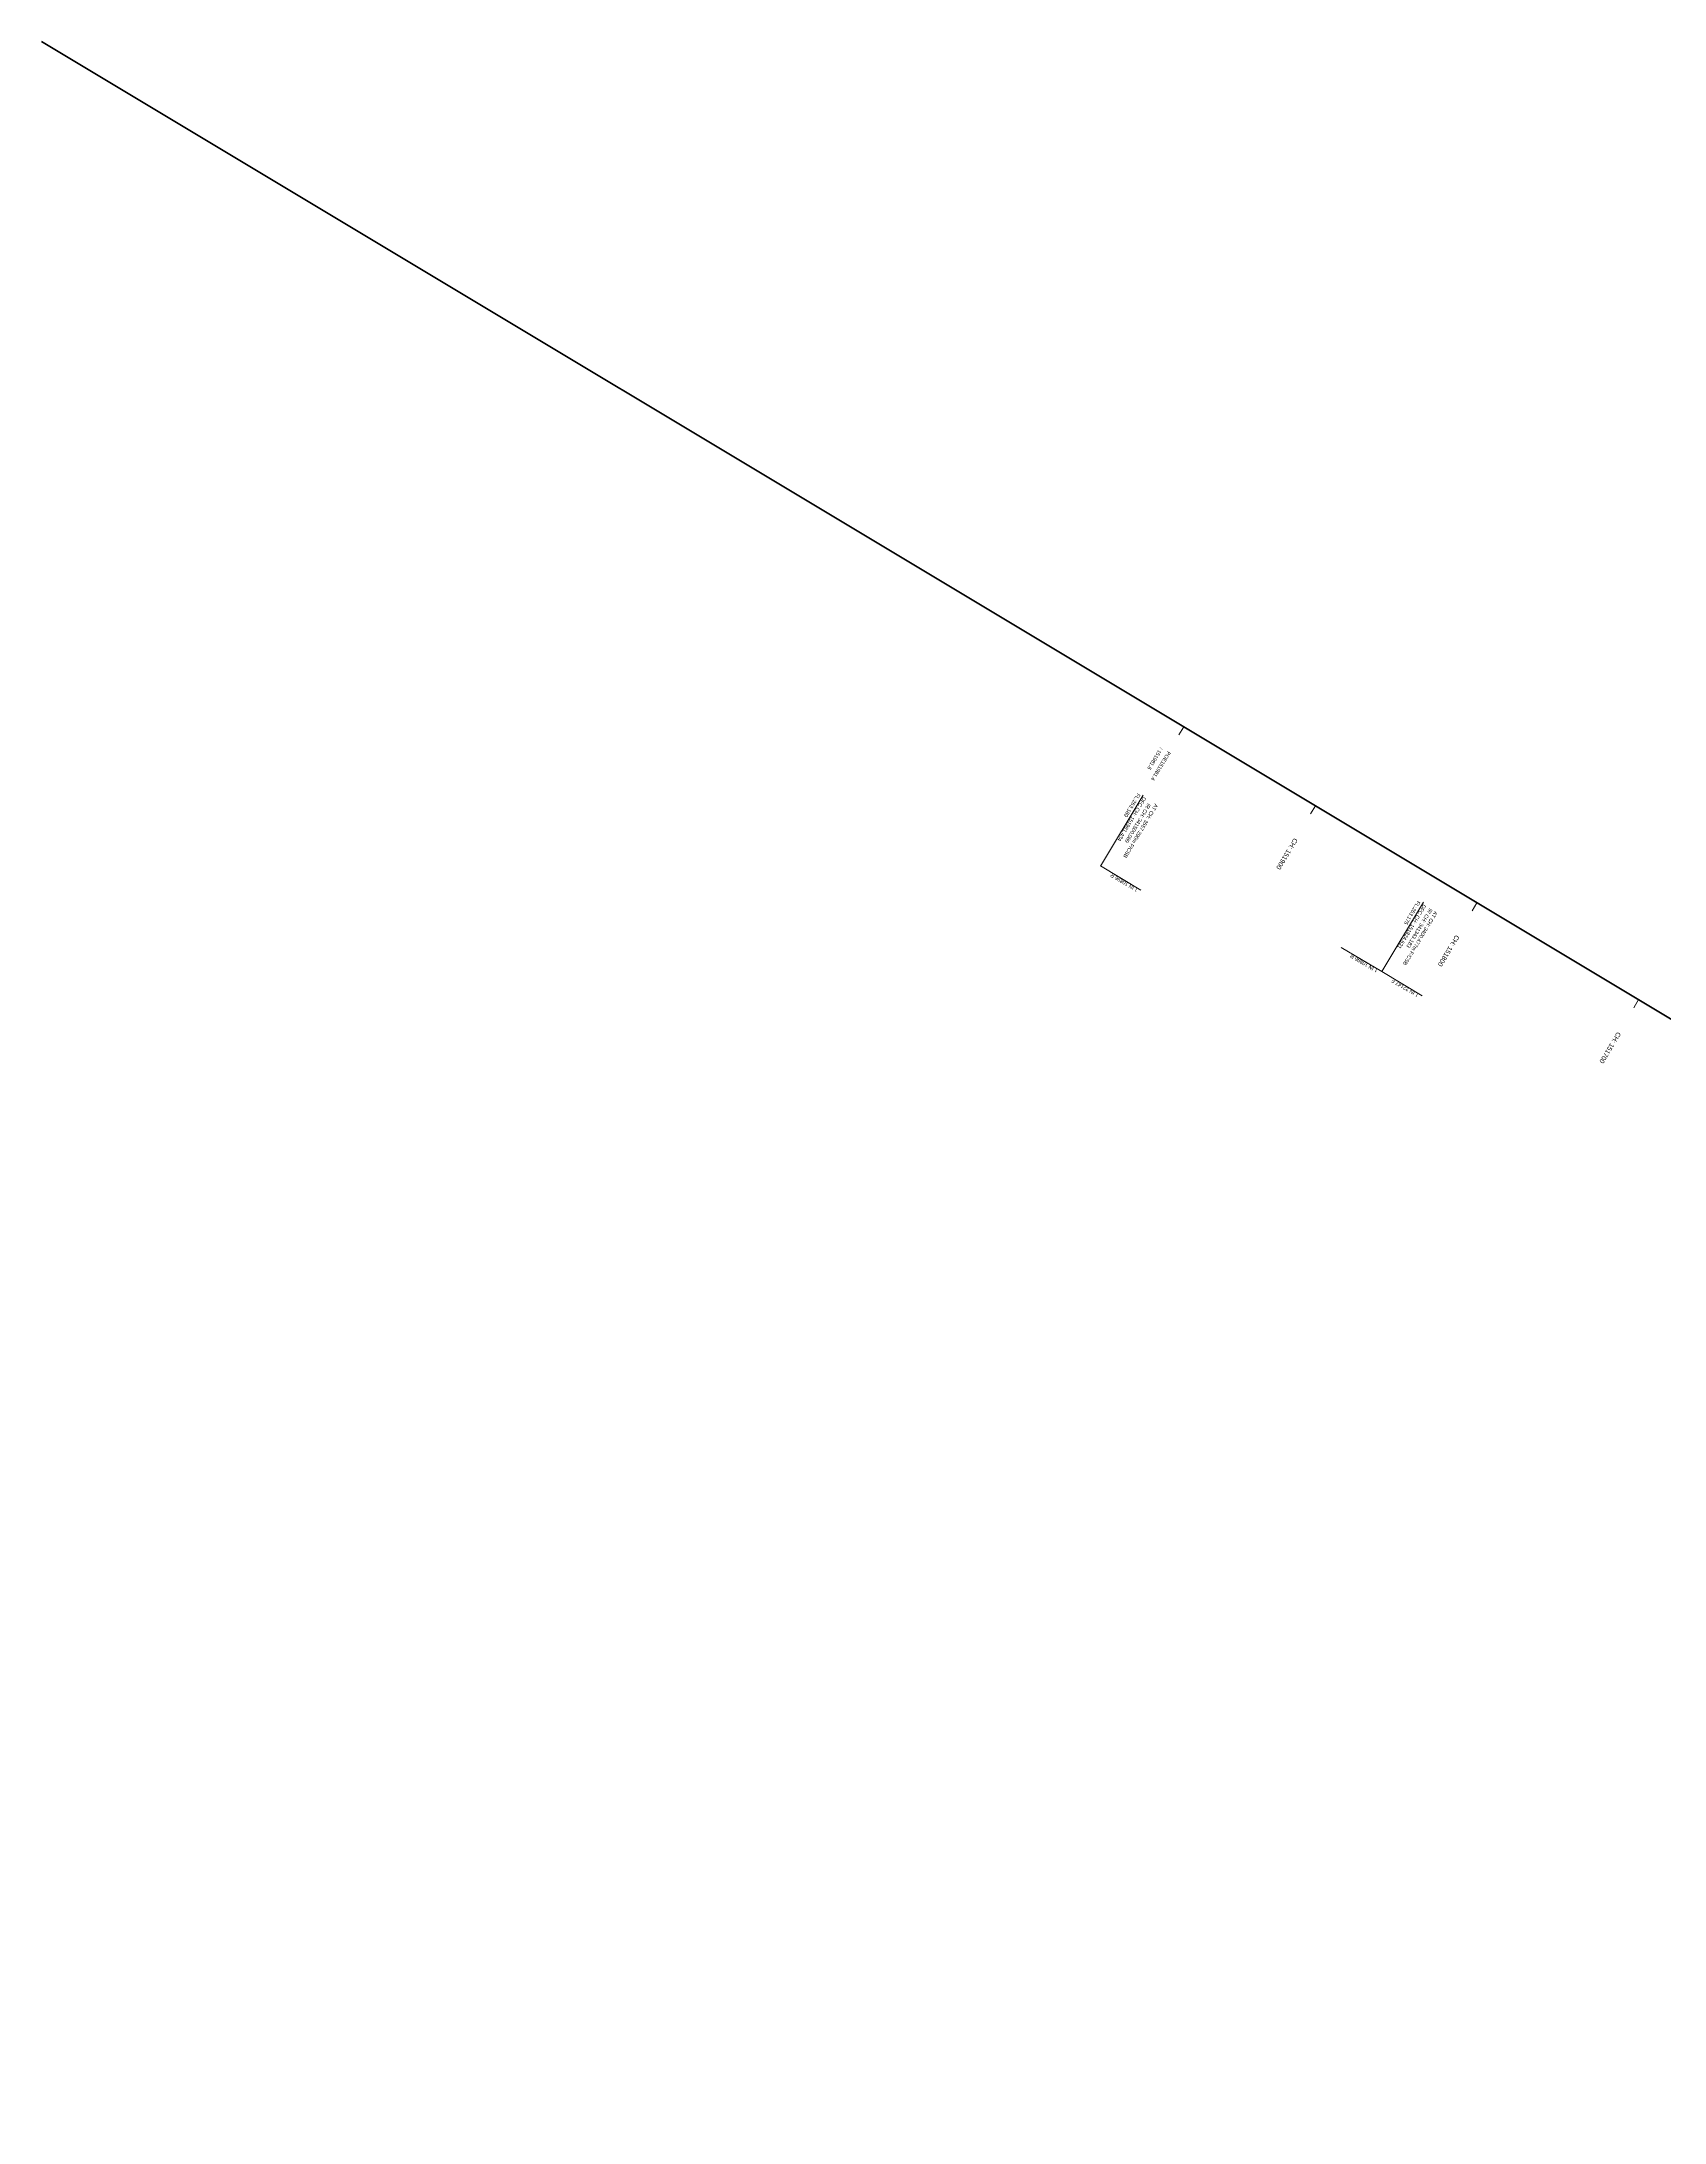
# Model space of a CAD drawing. Header units: metres. Extents: x 592467 to 614288, y 3398001 to 3402649.
# Drawn here: x 609366 to 610227, y 3401545 to 3402649 of the extents above; entities that cross this region are included whole.
import ezdxf

# ---------------------------------------------------------------- set-up
doc = ezdxf.new("R2010")
doc.units = ezdxf.units.M
doc.header["$MEASUREMENT"] = 0
for name, color, linetype, lineweight in [('Bounary Dim', 10, 'Continuous', 13), ('Cardinal_Leader', 10, 'Continuous', 0), ('Proposed Chainage', 10, 'Continuous', 0), ('PROPOSED GRADES IN PLAN', 10, 'Continuous', 0), ('Proposed TPTC Chainages', 10, 'Continuous', 0)]:
    doc.layers.add(name, color=color, linetype=linetype, lineweight=lineweight)
doc.styles.add('ARIAL', font='arial.ttf')
doc.styles.add('Style-Arial', font='arial.ttf')

msp = doc.modelspace()

# ---------------------------------------------------------------- linework, layer by layer
at = {"layer": 'Bounary Dim', "lineweight": 60, "flags": 128}
msp.add_lwpolyline([(611206.9249, 3401545.1605), (609365.8056, 3402649.187)], dxfattribs=at)
at = {"layer": 'Cardinal_Leader', "linetype": 'Continuous', "lineweight": 0, "flags": 128}
msp.add_lwpolyline([(609972.0837, 3402285.6325), (609969.5123, 3402281.3444)], dxfattribs=at)
at = {"layer": 'Proposed Chainage', "linetype": 'Continuous', "lineweight": 0, "flags": 128}
for points in [[(610039.3525, 3402239.4647), (610041.9239, 3402243.7529)], [(610125.115, 3402188.0373), (610127.6864, 3402192.3254)], [(610210.8776, 3402136.6098), (610213.449, 3402140.8979)]]:
    msp.add_lwpolyline(points, dxfattribs=at)
at = {"layer": 'PROPOSED GRADES IN PLAN', "linetype": 'Continuous', "lineweight": 0}
for p, q in [((609950.422, 3402249.3276), (609927.8854, 3402211.7447)), ((610099.2149, 3402192.5396), (610077.1352, 3402155.7187))]:
    msp.add_line(p, q, dxfattribs=at)
at = {"layer": 'PROPOSED GRADES IN PLAN', "linetype": 'Continuous', "lineweight": 0, "flags": 128}
for points in [[(609949.2942, 3402199.0162), (609927.8053, 3402211.7923)], [(610098.5514, 3402142.8211), (610077.1352, 3402155.7187), (610055.6464, 3402168.4948)]]:
    msp.add_lwpolyline(points, dxfattribs=at)

# ---------------------------------------------------------------- texts
at = {"layer": 'Proposed Chainage', "color": 1, "lineweight": 0, "char_height": 2.5, "attachment_point": 4, "rotation": 239.0510073, "line_spacing_factor": 0.6, "style": 'Style-Arial'}
for s, insert in [('CH: 151900', (610031.6384, 3402226.1837)), ('CH: 151800', (610117.4009, 3402174.7562)), ('CH: 151700', (610203.1635, 3402123.3287))]:
    msp.add_mtext(s, dxfattribs=dict(at, insert=insert))
at = {"layer": 'PROPOSED GRADES IN PLAN', "lineweight": 0, "char_height": 2, "attachment_point": 4, "rotation": 239.0510073, "line_spacing_factor": 1.08, "style": 'Style-Arial'}
for s, insert in [('DFC CH: 151981.434\\PFL:263.189', (609949.8281, 3402249.1475)), ('DFC CH: 151824.621\\PFL:263.175', (610098.429, 3402192.0392))]:
    msp.add_mtext(s, dxfattribs=dict(at, insert=insert))
at = {"layer": 'PROPOSED GRADES IN PLAN', "color": 7, "lineweight": 0, "char_height": 2, "attachment_point": 4, "rotation": 239.0839301, "line_spacing_factor": 1.08, "style": 'Style-Arial'}
for s, insert in [('AT CH: 3557.290m F/CSB', (609957.603, 3402244.564)), ('IR CH: 341500.089', (609953.8161, 3402244.763)), ('AT CH: 3400.477m F/CSB', (610106.0487, 3402187.5418)), ('IR CH: 341343.183', (610103.2727, 3402189.0818))]:
    msp.add_mtext(s, dxfattribs=dict(at, insert=insert))
at = {"layer": 'PROPOSED GRADES IN PLAN', "lineweight": 13, "char_height": 2, "line_spacing_factor": 0.84, "style": 'Style-Arial'}
for s, insert, attachment_point, rotation in [('1 IN 10896 R', (609933.828, 3402208.0416), 9, 149.435313), ('1 IN 10896 R', (610075.2982, 3402156.8109), 7, 149.2666), ('1 IN 22147 F', (610083.0779, 3402152.0156), 9, 149.435313)]:
    msp.add_mtext(s, dxfattribs=dict(at, insert=insert, attachment_point=attachment_point, rotation=rotation))
at = {"layer": 'Proposed TPTC Chainages', "lineweight": 13, "char_height": 2, "attachment_point": 4, "rotation": 239.0510073, "line_spacing_factor": 0.6, "style": 'ARIAL'}
for s, insert in [('/ 151981.6', (609960.2502, 3402274.4378)), ('POE151981.4', (609964.3696, 3402272.3515))]:
    msp.add_mtext(s, dxfattribs=dict(at, insert=insert))

doc.saveas('drawing.dxf')
